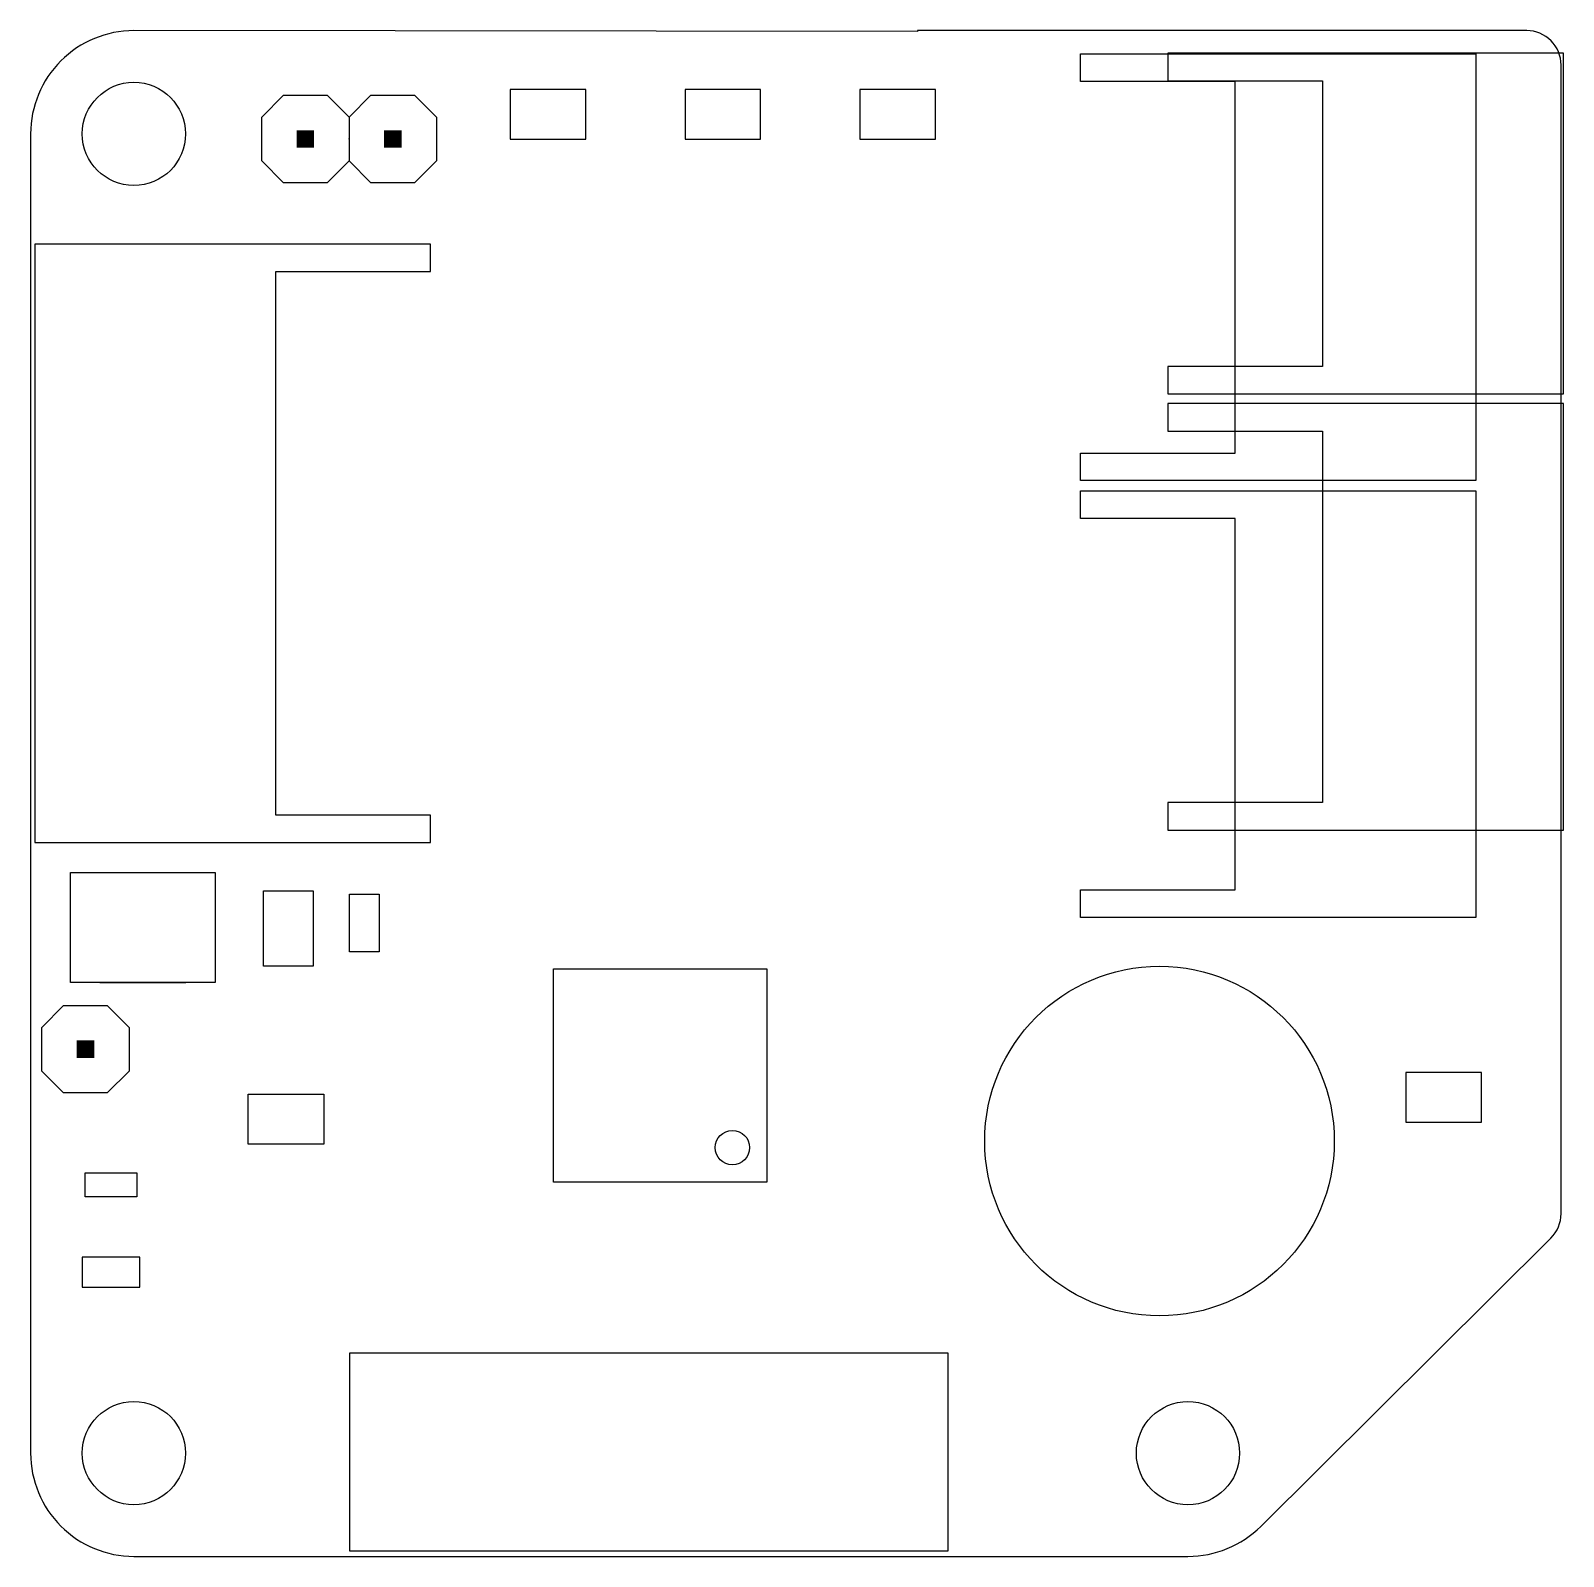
# Model space of a CAD drawing. Header units: inches. Extents: x 0 to 44.6, y 0 to 44.3.
import ezdxf

# ---------------------------------------------------------------- set-up
doc = ezdxf.new("R2010")
doc.units = ezdxf.units.IN
doc.header["$MEASUREMENT"] = 0
for name, color, linetype in [('20', 30, 'Continuous'), ('21', 253, 'Continuous'), ('22', 253, 'Continuous'), ('23', 7, 'Continuous'), ('51', 253, 'Continuous'), ('基板', 4, 'Continuous')]:
    doc.layers.add(name, color=color, linetype=linetype)

# ---------------------------------------------------------------- blocks, each defined once
blk = doc.blocks.new('RECT')
blk.add_solid([(-0.5, -0.5), (0.5, -0.5), (-0.5, 0.5), (0.5, 0.5)])

msp = doc.modelspace()

# ---------------------------------------------------------------- linework, layer by layer
at = {"linetype": 'Continuous'}
for points in [[(13.943, 41.192), (16.141, 41.192), (16.141, 42.642), (13.943, 42.642)], [(19.023, 41.192), (21.221, 41.192), (21.221, 42.642), (19.023, 42.642)], [(24.103, 41.192), (26.301, 41.192), (26.301, 42.642), (24.103, 42.642)], [(6.765, 19.349), (8.215, 19.349), (8.215, 17.151), (6.765, 17.151)], [(9.269, 19.252), (10.133, 19.252), (10.133, 17.575), (9.269, 17.575)], [(39.978, 12.617), (42.176, 12.617), (42.176, 14.067), (39.978, 14.067)], [(6.323, 13.432), (8.521, 13.432), (8.521, 11.982), (6.323, 11.982)], [(1.497, 7.829), (3.173, 7.829), (3.173, 8.693), (1.497, 8.693)]]:
    msp.add_lwpolyline(points, close=True, dxfattribs=at)
at = {"layer": '20'}
for centre in [(3, 41.349), (3, 3), (33.643, 3)]:
    msp.add_circle(centre, 1.5, dxfattribs=at)
at = {"layer": '21'}
for p, q in [((2.01, 19.881), (4.51, 19.881)), ((2.01, 16.681), (4.51, 16.681))]:
    msp.add_line(p, q, dxfattribs=at)
for points in [[(33.055, 43.691), (33.055, 42.891), (37.555, 42.891), (37.555, 34.591), (33.055, 34.591), (33.055, 33.791), (44.555, 33.791), (44.555, 43.691)], [(11.623, 38.147), (0.123, 38.147), (0.123, 20.747), (11.623, 20.747), (11.623, 21.547), (7.123, 21.547), (7.123, 37.347), (11.623, 37.347)], [(33.055, 33.511), (33.055, 32.711), (37.555, 32.711), (37.555, 21.911), (33.055, 21.911), (33.055, 21.111), (44.555, 21.111), (44.555, 33.511)], [(15.201, 10.881), (15.201, 17.081), (21.401, 17.081), (21.401, 10.881)], [(0.323, 15.376), (0.958, 16.011), (2.228, 16.011), (2.863, 15.376), (2.863, 14.106), (2.228, 13.471), (0.958, 13.471), (0.323, 14.106)], [(9.269, 0.159), (26.669, 0.159), (26.669, 5.909), (9.269, 5.909)]]:
    msp.add_lwpolyline(points, close=True, dxfattribs=at)
msp.add_lwpolyline([(9.257, 41.835), (9.257, 40.565), (8.622, 39.93), (7.352, 39.93), (6.717, 40.565), (6.717, 41.835), (7.352, 42.47), (8.622, 42.47), (9.257, 41.835), (9.892, 42.47), (11.162, 42.47), (11.797, 41.835), (11.797, 40.565), (11.162, 39.93), (9.892, 39.93), (9.257, 40.565)], dxfattribs=at)
msp.add_circle((32.815, 12.071), 5.08, dxfattribs=at)
at = {"layer": '22'}
for points in [[(30.515, 31.271), (30.515, 32.071), (35.015, 32.071), (35.015, 42.871), (30.515, 42.871), (30.515, 43.671), (42.015, 43.671), (42.015, 31.271)], [(30.515, 18.571), (30.515, 19.371), (35.015, 19.371), (35.015, 30.171), (30.515, 30.171), (30.515, 30.971), (42.015, 30.971), (42.015, 18.571)]]:
    msp.add_lwpolyline(points, close=True, dxfattribs=at)
at = {"layer": '23'}
msp.add_point((9.257, 41.2), dxfattribs=at)
at = {"layer": '51'}
for points in [[(1.16, 16.681), (1.16, 19.881), (5.36, 19.881), (5.36, 16.681)], [(3.085, 11.151), (3.085, 10.451), (1.585, 10.451), (1.585, 11.151)]]:
    msp.add_lwpolyline(points, close=True, dxfattribs=at)
msp.add_circle((20.401, 11.881), 0.5, dxfattribs=at)
at = {"layer": '基板'}
msp.add_lwpolyline([(0, 15.847), (0, 3, 0.414214), (3, 0), (33.643, 0, 0.19805), (35.758, 0.872), (44.195, 9.253, 0.199776), (44.49, 9.963), (44.49, 43.349, 0.414214), (43.49, 44.349), (25.784, 44.349), (25.784, 44.326), (3, 44.349, 0.414214), (0, 41.349)], format="xyb", close=True, dxfattribs=at)

# ---------------------------------------------------------------- block references
at = {"layer": '51', "xscale": 0.508, "yscale": 0.508}
for p in [(7.987, 41.2), (10.527, 41.2), (1.593, 14.741)]:
    msp.add_blockref('RECT', p, dxfattribs=at)

doc.saveas('drawing.dxf')
